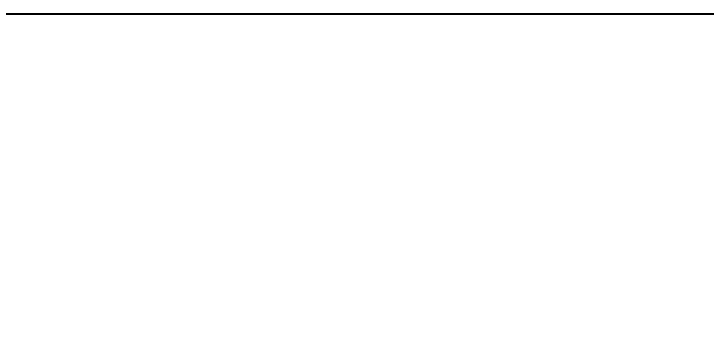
# Model space of a CAD drawing. Header units: millimetres. Extents: x -37020 to 35906, y -101 to 52234.
# Drawn here: x -23.236 to -20.114, y 236.179 to 237.592 of the extents above; entities that cross this region are included whole.
import ezdxf

# ---------------------------------------------------------------- set-up
doc = ezdxf.new("R2010")
doc.units = ezdxf.units.MM
doc.header["$PDMODE"] = 35
doc.header["$PDSIZE"] = 1
doc.layers.add('Catenaria', color=2, linetype='Continuous')
doc.layers.add('GE-Cotas', color=1, linetype='Continuous')
doc.styles.add('Romans', font='romans.shx', dxfattribs={"width": 0.8})
doc.dimstyles.new('COTAS GENERAL', dxfattribs={"dimscale": 0.1, "dimtxt": 2.5, "dimasz": 2.5, "dimexe": 1, "dimexo": 1, "dimgap": 1.25, "dimtad": 1, "dimzin": 1, "dimdsep": 46, "dimtxsty": 'Romans', "dimcen": 1, "dimclrd": 2, "dimclre": 1, "dimclrt": 3, "dimaunit": 1, "dimadec": 3, "dimazin": 0, "dimtfac": 1, "dimtix": 1, "dimtmove": 0, "dimatfit": 0, "dimfxl": 1, "dimtolj": 1, "dimarcsym": 0})

# ---------------------------------------------------------------- blocks, each defined once
blk = doc.blocks.new('*D354')
at = {"layer": 'Defpoints', "color": 0, "transparency": 16777216}
for p in [(-23.8483, 236.3573), (-23.366, 236.1458), (-23.2137, 227.5174)]:
    blk.add_point(p, dxfattribs=at)
at = {"layer": 'GE-Cotas', "color": 1, "lineweight": -2, "transparency": 16777216}
for p, q in [((-23.6483, 236.3573), (-24.2632, 236.3573)), ((-23.566, 236.1458), (-23.6483, 236.3573)), ((-23.416, 236.1458), (-23.566, 236.1458))]:
    blk.add_line(p, q, dxfattribs=at)
at = {"layer": 'GE-Cotas', "color": 3, "linetype": 'Continuous', "transparency": 16777216, "insert": (-24.087, 236.4823), "char_height": 0.125, "attachment_point": 5, "style": 'Romans'}
blk.add_mtext('\\A1;8628', dxfattribs=at)

msp = doc.modelspace()

# ---------------------------------------------------------------- linework, layer by layer
at = {"layer": 'Catenaria', "color": 210, "elevation": -20.7852}
msp.add_lwpolyline([(-11.0151, 237.5915), (-11.0151, 223.2686), (-33.8639, 223.2686), (-33.8639, 237.5915)], close=True, dxfattribs=at)

# ---------------------------------------------------------------- dimensions: what is measured, and where the dimension line sits
at = {"layer": 'GE-Cotas'}
dim = msp.add_ordinate_dim(feature_location=(-23.366, 236.1458), offset=(-0.4823, 0.2114), dtype=0, origin=(-23.2137, 227.5174), dimstyle='COTAS GENERAL', override={"dimscale": 0.05, "dimasz": 2, "dimdec": 0, "dimlfac": 1000, "dimdsep": 44}, dxfattribs=at)
dim.commit()
dim.dimension.update_dxf_attribs({"geometry": '*D354', "text_midpoint": (-24.087, 236.4823)})

doc.saveas('drawing.dxf')
